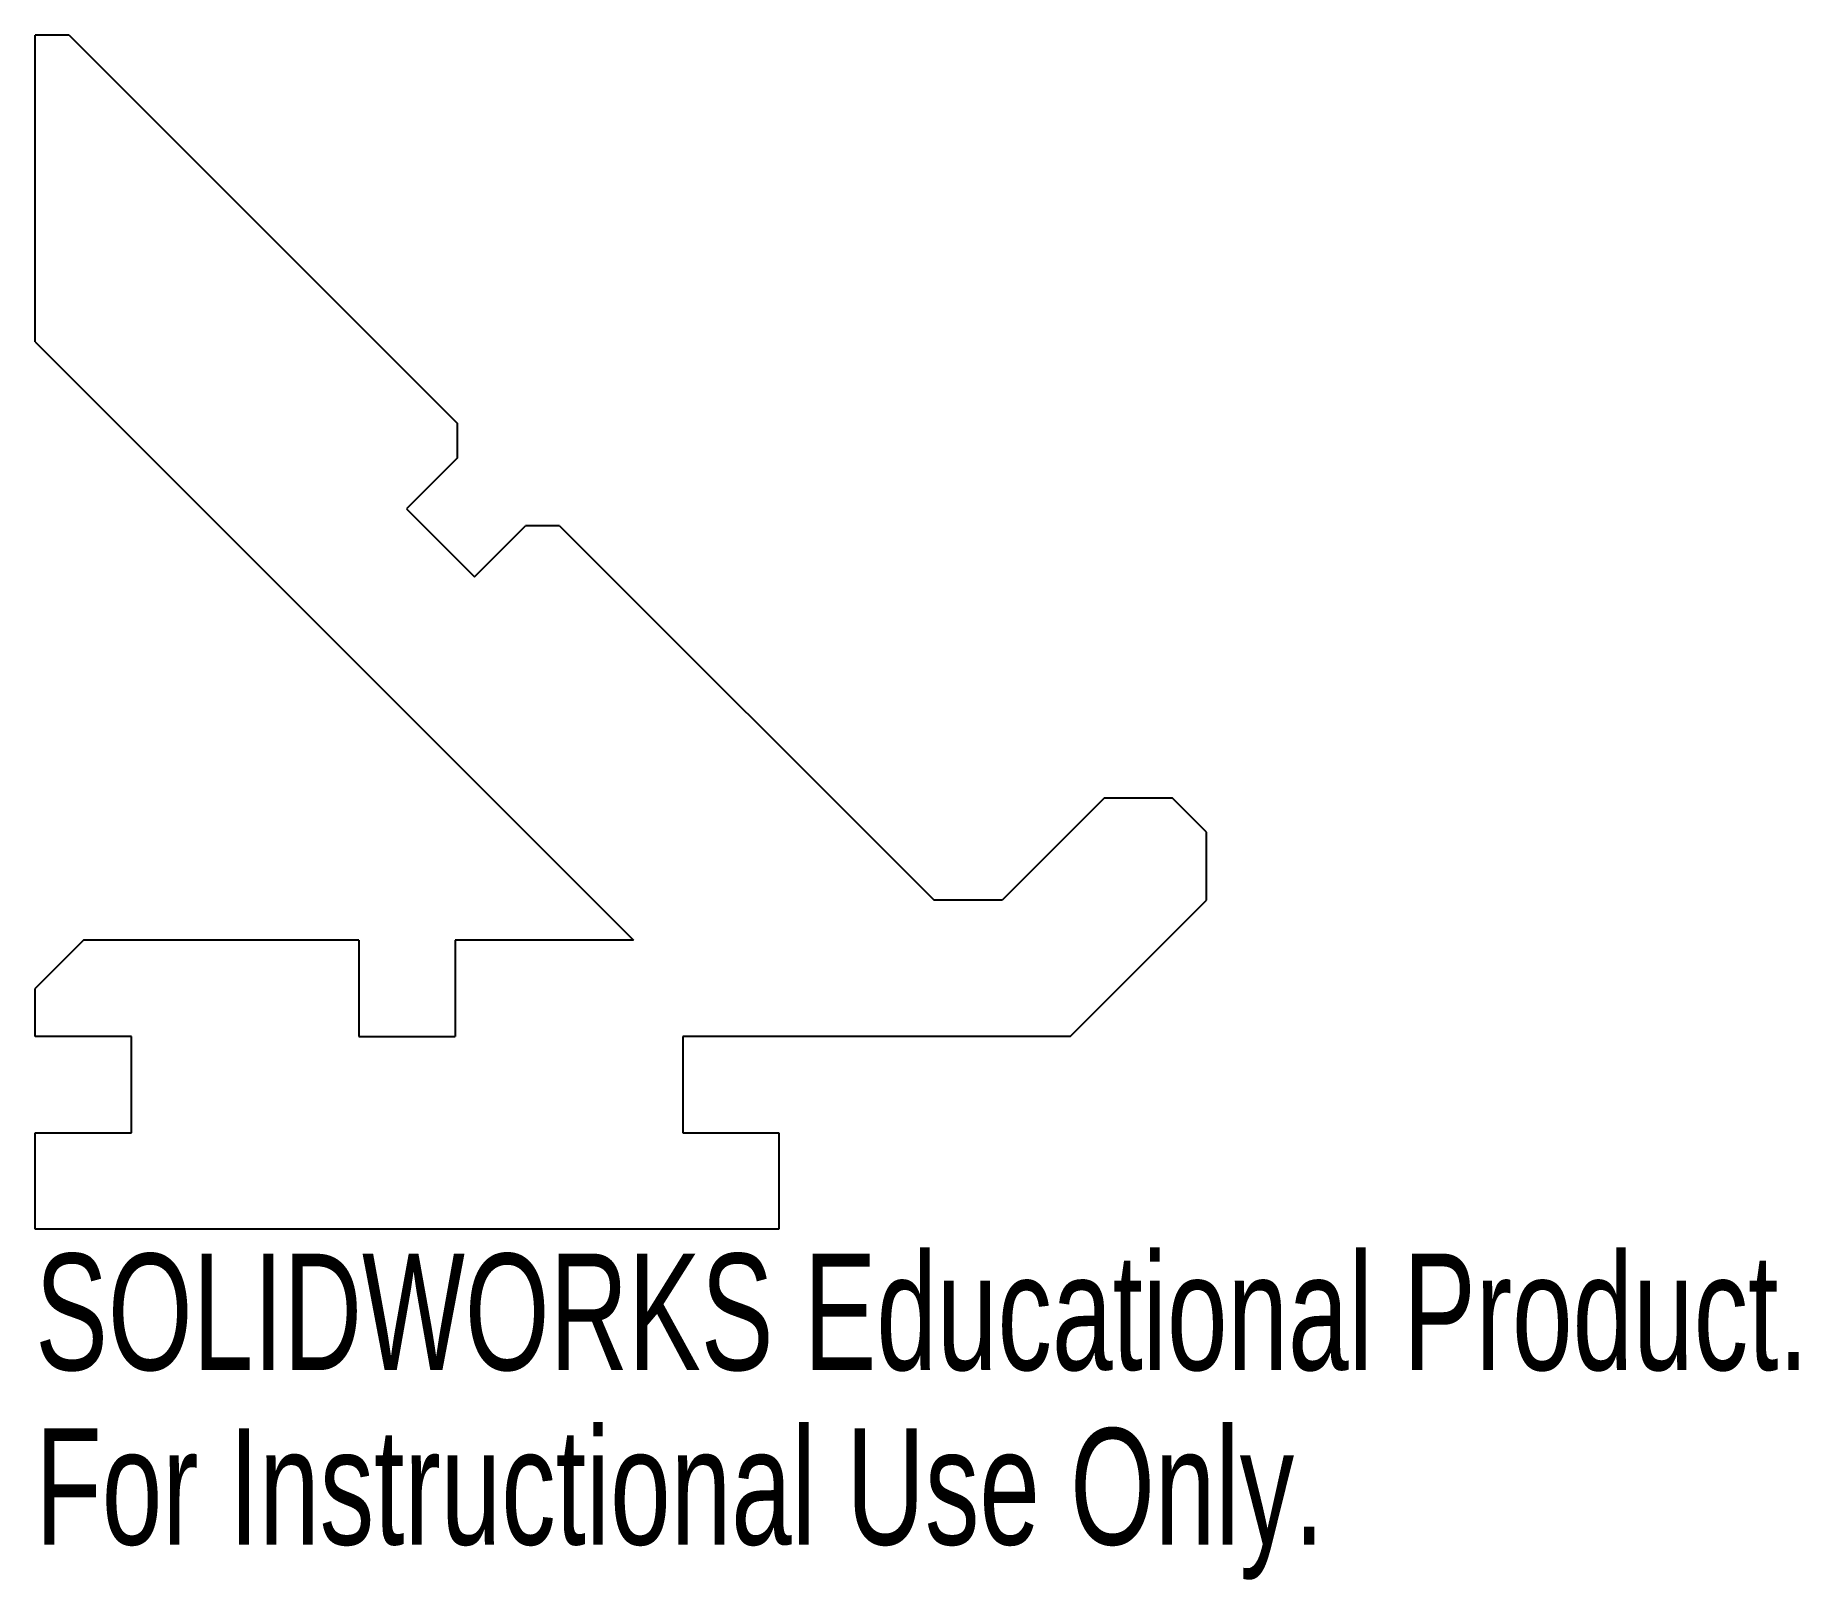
# Model space of a CAD drawing. Header units: millimetres. Extents: x 0 to 73.3, y -14.6 to 49.6.
import ezdxf

# ---------------------------------------------------------------- set-up
doc = ezdxf.new("R2010")
doc.units = ezdxf.units.MM
doc.styles.add('SLDTEXTSTYLE0', font='TXT', dxfattribs={"width": 0.7})

msp = doc.modelspace()

# ---------------------------------------------------------------- linework, layer by layer
at = {"color": 7, "linetype": 'Continuous', "lineweight": 25}
for p, q in [((1.414, 49.586), (0, 49.586)), ((0, 36.858), (0, 49.586)), ((1.414, 49.586), (17.544, 33.456)), ((0, 36.858), (24.858, 12)), ((17.544, 32.042), (17.544, 33.456)), ((17.544, 32.042), (15.423, 29.92)), ((15.423, 29.92), (18.251, 27.092)), ((18.251, 27.092), (20.373, 29.213)), ((21.787, 29.213), (20.373, 29.213)), ((21.787, 29.213), (37.343, 13.657)), ((44.414, 17.899), (40.172, 13.657)), ((47.243, 17.899), (44.414, 17.899)), ((48.657, 16.485), (47.243, 17.899)), ((48.657, 13.657), (48.657, 16.485)), ((40.172, 13.657), (37.343, 13.657)), ((43, 8), (48.657, 13.657)), ((2, 12), (0, 10)), ((13.45, 12), (2, 12)), ((13.45, 12), (13.45, 8)), ((17.45, 12), (17.45, 8)), ((24.858, 12), (17.45, 12)), ((0, 8), (0, 10)), ((4, 8), (0, 8)), ((4, 4), (4, 8)), ((13.45, 8), (17.45, 8)), ((43, 8), (26.9, 8)), ((26.9, 8), (26.9, 4)), ((0, 0), (0, 4)), ((0, 4), (4, 4)), ((26.9, 4), (30.9, 4)), ((30.9, 4), (30.9, 0)), ((30.9, 0), (0, 0))]:
    msp.add_line(p, q, dxfattribs=at)

# ---------------------------------------------------------------- texts
at = {"color": 7, "linetype": 'Continuous', "char_height": 4.83362, "attachment_point": 1, "style": 'SLDTEXTSTYLE0'}
for s, insert in [('SOLIDWORKS Educational Product.', (0, -1.02)), ('For Instructional Use Only.', (0, -8.27))]:
    msp.add_mtext(s, dxfattribs=dict(at, insert=insert))

doc.saveas('drawing.dxf')
